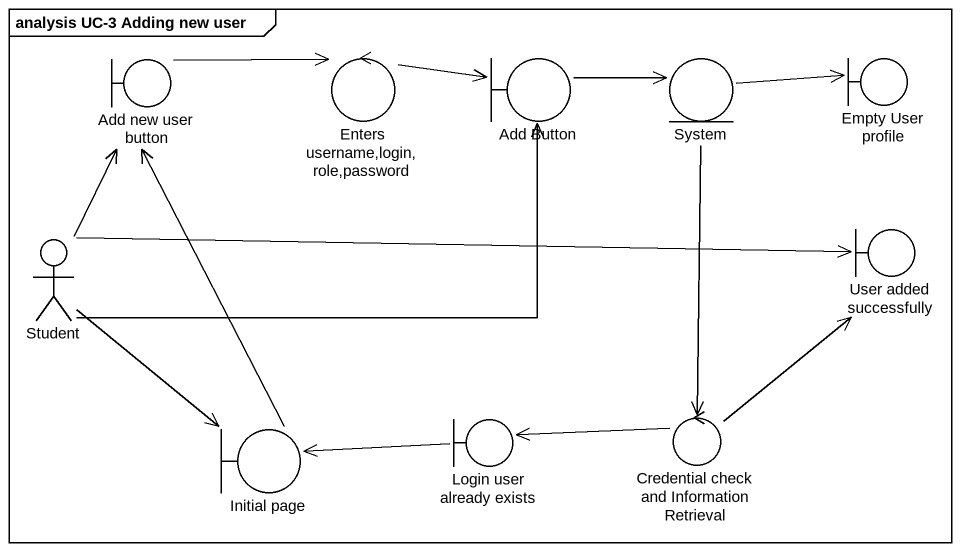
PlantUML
@startuml
mainframe analysis UC-3 Adding new user
boundary "Add new user button" as Add_new_user_button
control "Enters username,login,role,password" as Enters_username_login_role
boundary "Add Button" as Add_Button
entity System
boundary "Empty User profile" as Empty_User_profile
actor Student
boundary "User added successfully" as User_added_successfully
boundary "Initial page" as Initial_page
boundary "Login user already exists" as Login_user_already_exists
control "Credential check and Information Retrieval" as Credential_check_and
Add_new_user_button -right-> Enters_username_login_role
Enters_username_login_role -right-> Add_Button
Add_Button -right-> System
System -right-> Empty_User_profile
System --> Credential_check_and
Student -up-> Add_new_user_button
Student -right-> Add_Button
Student -right-> User_added_successfully
Student --> Initial_page
Initial_page -up-> Add_new_user_button
Login_user_already_exists -left-> Initial_page
Credential_check_and -up-> User_added_successfully
Credential_check_and -left-> Login_user_already_exists
@enduml
